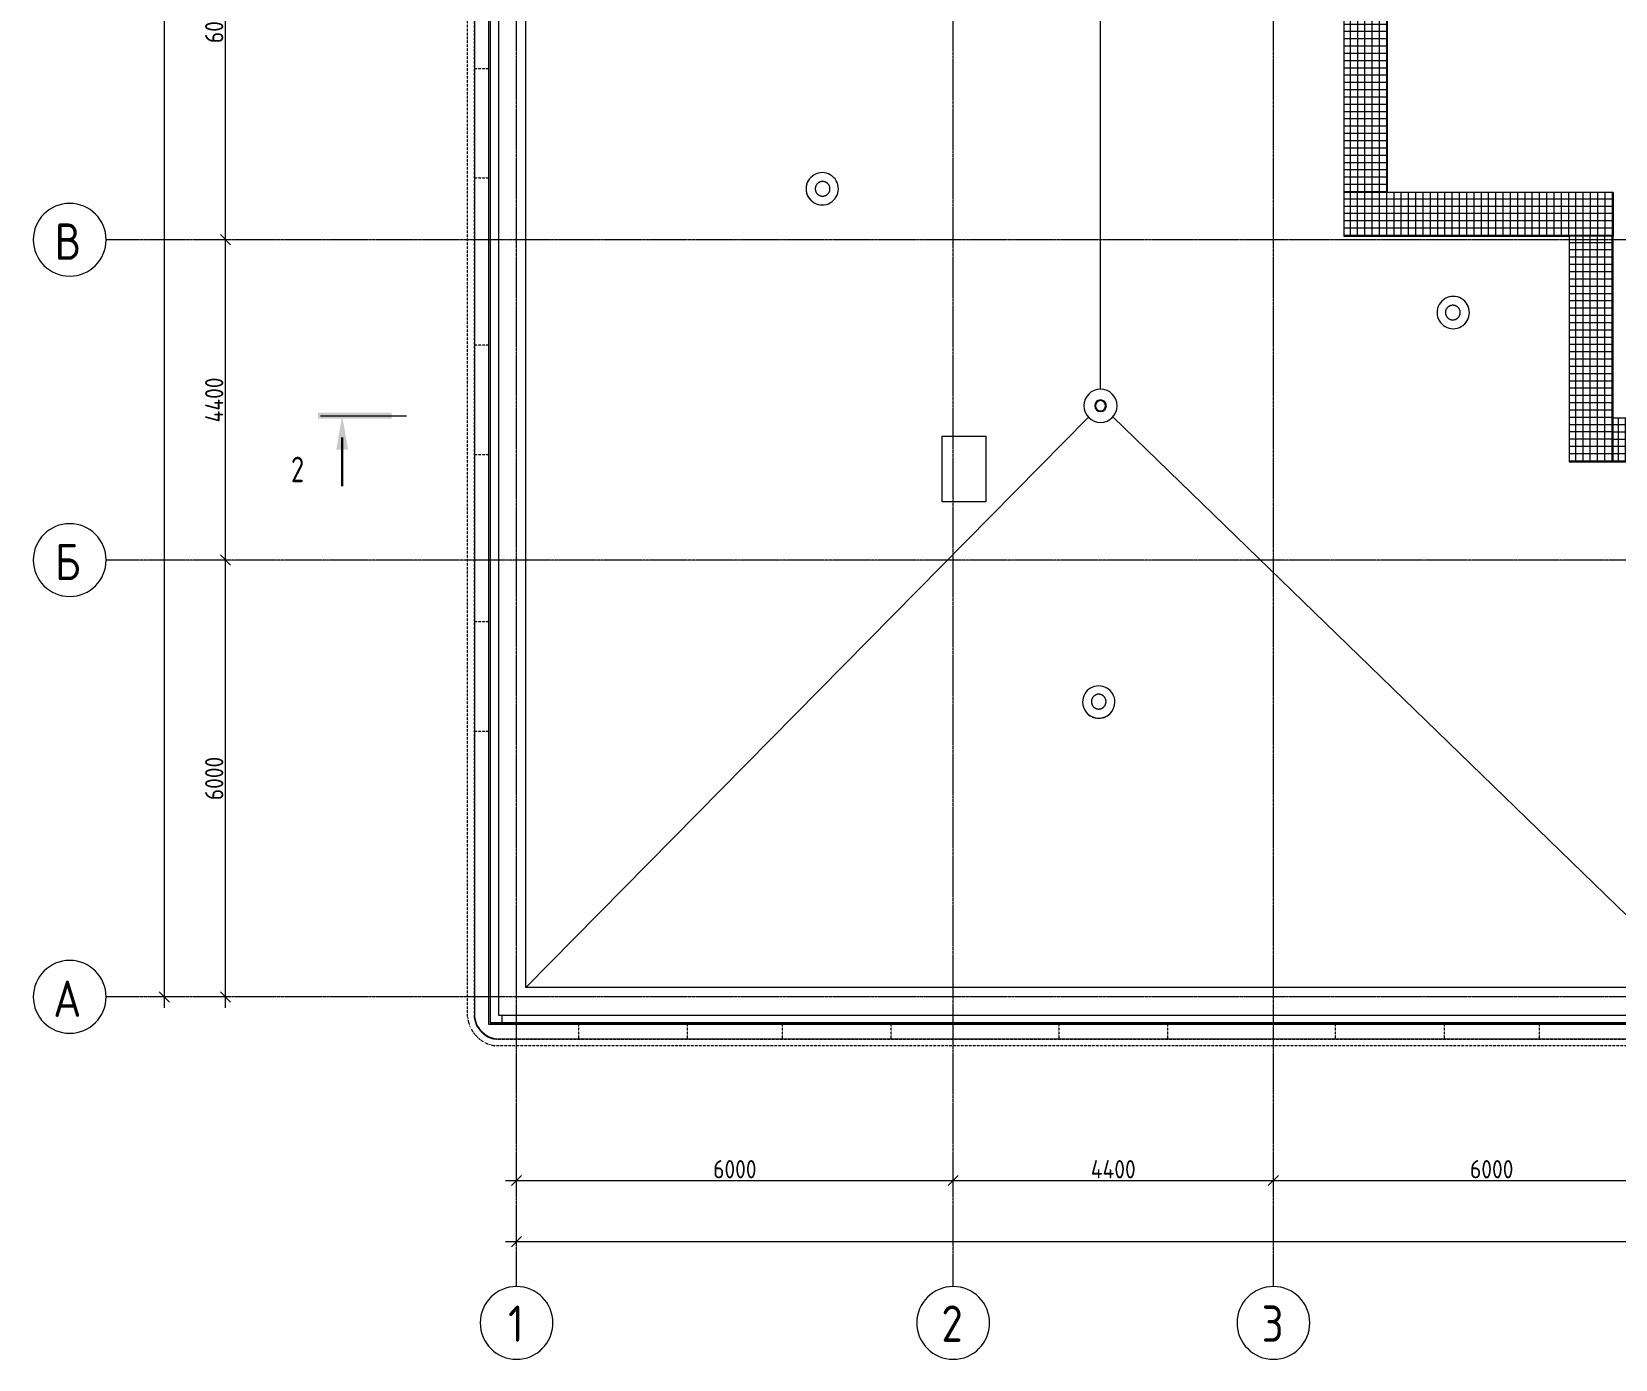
# Model space of a CAD drawing. Header units: millimetres. Extents: x -56773 to 221258, y -262288 to 26541.
# Drawn here: x -26253 to -4492, y -262288 to -244050 of the extents above; entities that cross this region are included whole.
import ezdxf

# ---------------------------------------------------------------- set-up
doc = ezdxf.new("R2010")
doc.units = ezdxf.units.MM
doc.linetypes.add('ADSK_Линия сетки', pattern=[25, 20, -2.5, 0, -2.5])
doc.linetypes.add('ADSK_Невидимые', pattern=[5, 3, -2])
for name, color, linetype, lineweight in [('Обобщенные модели', 7, 'ADSK_Невидимые', 18), ('Оборудование', 7, 'Continuous', 18), ('Оси', 7, 'Continuous', 9), ('Панели витража', 7, 'Continuous', 9), ('Перекрытие', 7, 'Continuous', 18), ('Размеры', 7, 'Continuous', 9), ('Разрезы', 7, 'Continuous', 9), ('Стены внутренние', 7, 'Continuous', 18), ('Стены наружные', 7, 'Continuous', 18)]:
    doc.layers.add(name, color=color, linetype=linetype, lineweight=lineweight)
doc.styles.add('GOST Common', font='', dxfattribs={"width": 0.9, "height": 500})
doc.styles.add('GOST Common_1', font='', dxfattribs={"width": 0.8, "height": 350})
doc.styles.add('GOST Common_2', font='', dxfattribs={"width": 0.9, "height": 250})
doc.styles.get('GOST Common').set_extended_font_data('GOST Common')
doc.styles.get('GOST Common_1').set_extended_font_data('GOST Common')
doc.styles.get('GOST Common_2').set_extended_font_data('GOST Common')
doc.dimstyles.new('ADSK_Основной_2_5_мм', dxfattribs={"dimscale": 304.8, "dimtxt": 251.428749, "dimasz": 0.463911, "dimexe": 0.492126, "dimexo": 0.984252, "dimgap": 0.098425, "dimtad": 1, "dimrnd": 0.01, "dimdsep": 46, "dimtxsty": 'GOST Common_2', "dimblk1": 'OBLIQUE', "dimblk2": 'OBLIQUE', "dimsah": 1, "dimcen": 0.09, "dimdle": 0.492126, "dimazin": 2, "dimtfac": 1, "dimtdec": 4, "dimtix": 1, "dimtmove": 0, "dimatfit": 3, "dimfxl": 1, "dimtvp": 1, "dimtolj": 1, "dimtzin": 0, "dimlwd": 20, "dimlwe": 20, "dimarcsym": 2})

# ---------------------------------------------------------------- blocks, each defined once
blk = doc.blocks.new('Системная панель - 1_Алюминиевая панель RAL 1013-3049570-Маркировочный 5-й')
at = {"layer": 'Панели витража', "true_color": 0x808080}
h = blk.add_hatch(dxfattribs=at)
h.set_pattern_fill('FP_10', color=8, style=0, pattern_type=2)
h.set_pattern_definition([(270, (-10042.5, 0), (150, 9e-15), [])])
h.paths.add_polyline_path([(-1922, -3), (-1920, -3), (-1920, 0)])
h.paths.add_polyline_path([(-1923, -3), (-1944, 2), (-18162, 2), (-18165, 0), (-18165, -3), (-1981, -3)])
at = {"layer": 'Панели витража'}
for p, q in [((-18162, 2), (-1944, 2)), ((-18165, 0), (-18165, -3))]:
    blk.add_line(p, q, dxfattribs=at)
blk = doc.blocks.new('Системная панель - 1_Стемалит RAL 7016-1458616-Маркировочный 5-й')
at = {"layer": 'Панели витража', "lineweight": 18}
for p, q in [((8011.25, 2.5), (-8011.25, 2.5)), ((-8011.25, 2.5), (-8011.25, -2.5)), ((8011.25, -2.5), (8011.25, 2.5)), ((-8011.25, -2.5), (8011.25, -2.5))]:
    blk.add_line(p, q, dxfattribs=at)
blk = doc.blocks.new('Системная панель - 1_Стемалит RAL 7016-3085324-Маркировочный 5-й')
at = {"layer": 'Панели витража', "lineweight": 18}
for p, q in [((9090, 2.5), (-9090, 2.5)), ((-9090, 2.5), (-9090, -2.5)), ((9090, -2.5), (9090, 2.5)), ((-9090, -2.5), (9090, -2.5))]:
    blk.add_line(p, q, dxfattribs=at)
blk = doc.blocks.new('Системная панель - 1_Алюминиевая панель RAL 1013-1243512-Маркировочный 5-й')
at = {"layer": 'Панели витража', "true_color": 0x808080}
h = blk.add_hatch(dxfattribs=at)
h.set_pattern_fill('FP_11', color=8, style=0, pattern_type=2)
h.set_pattern_definition([(270, (0, 0), (150, 9e-15), [])])
h.paths.add_polyline_path([(8950, -2), (8949, 1), (8947, 2), (-8944, 2), (-8944, -3), (8950, -2)])
h.paths.add_polyline_path([(-8949, 2), (-8950, 2), (-8950, -3), (-8949, -3)])
at = {"layer": 'Панели витража'}
for p, q in [((-8950, 2), (-8949, 2)), ((-8950, 2), (-8950, -3)), ((-8944, 2), (8948, 2)), ((-8949, -3), (-8950, -3)), ((8950, 0), (8950, -2))]:
    blk.add_line(p, q, dxfattribs=at)
blk = doc.blocks.new('Обобщенные модели 7 - Обобщенные модели 7-1212709-Маркировочный 5-й')
at = {"layer": 'Обобщенные модели'}
for p, q in [((-18750, -7375), (-18750, -7573)), ((-17250, -7573), (-17250, -7375)), ((-15950, -7375), (-15950, -7573)), ((-14450, -7573), (-14450, -7375)), ((-12150, -7375), (-12150, -7573)), ((-10650, -7573), (-10650, -7375)), ((-8350, -7375), (-8350, -7573)), ((-6850, -7573), (-6850, -7375)), ((-5550, -7375), (-5550, -7573))]:
    blk.add_line(p, q, dxfattribs=at)
blk = doc.blocks.new('Обобщенные модели 11 - Обобщенные модели 11-1226513-Маркировочный 5-й')
at = {"layer": 'Обобщенные модели'}
for p, q in [((-21680, 14455), (-21878, 14455)), ((-21780, 13705), (-21878, 13705)), ((-21780, 12105), (-21780, 13705)), ((-21878, 12105), (-21780, 12105)), ((-21878, 11255), (-21680, 11255)), ((-19980, 8555), (-20178, 8555)), ((-20178, 7055), (-19980, 7055)), ((-19980, 5755), (-20178, 5755)), ((-20178, 4255), (-19980, 4255)), ((-19980, 1955), (-20178, 1955)), ((-20178, 455), (-19980, 455)), ((-19980, -1845), (-20178, -1845)), ((-20178, -3345), (-19980, -3345))]:
    blk.add_line(p, q, dxfattribs=at)
blk = doc.blocks.new('Панель изогнутая_маленькая - Панель изогнутая_RAL 1013-1356617-Маркировочный 5-й')
at = {"layer": 'Панели витража', "true_color": 0x808080}
h = blk.add_hatch(dxfattribs=at)
h.set_pattern_fill('FP_16', color=8, style=0, pattern_type=2)
h.set_pattern_definition([(22.346, (-385.56, -1094.58), (-57.03, 138.736), [])])
h.paths.add_polyline_path([(-212, 4), (-212, -4), (-157, 31), (-96, 54), (-32, 67), (33, 66), (97, 54), (157, 30), (212, -5), (212, 3), (157, 37), (96, 61), (33, 73), (-32, 73), (-96, 61), (-157, 38)])
at = {"layer": 'Панели витража'}
for p, q in [((-212, 4), (-212, -4)), ((212, -5), (212, 3))]:
    blk.add_line(p, q, dxfattribs=at)
for radius, start, end in [(353, 53.0073, 126.8053), (347, 52.2424, 127.5649)]:
    blk.add_arc((0, -279), radius, start, end, dxfattribs=at)
blk = doc.blocks.new('Обобщенные модели 13 - Обобщенные модели 1-3016844-Маркировочный 5-й')
at = {"layer": 'Обобщенные модели'}
for p, q in [((-20273, -7280), (-20273, 10532)), ((-20183, 10619), (-20183, -7274)), ((-19883, -7578), (-3638, -7578)), ((-3638, -7668), (-19889, -7668))]:
    blk.add_line(p, q, dxfattribs=at)
for radius, start, end in [(443, 186.7335, 262.5807), (353, 187.5437, 261.6878)]:
    blk.add_arc((-19832, -7228), radius, start, end, dxfattribs=at)
blk = doc.blocks.new('TN_Дорожка_ брусчатка - Дорожка_ брусчатка 50 мм-3117653-Маркировочный 5-й')
at = {"layer": 'Оборудование', "lineweight": 9}
h = blk.add_hatch(dxfattribs=at)
h.set_pattern_fill('FP_18', color=256, style=0, pattern_type=2)
h.set_pattern_definition([(180, (-4533.4, 3754.97), (-1e-14, -100), []), (270, (-4533.4, 3754.97), (99.989, 6e-15), [])])
h.paths.add_polyline_path([(-4535, 3455), (-4533, 3455), (-4533, 4055), (-8233, 4055), (-8233, 3455), (-4535, 3455)])
at = {"layer": 'Оборудование'}
for p, q in [((-4533, 4055), (-8233, 4055)), ((-8233, 4055), (-8233, 3455)), ((-4533, 3455), (-4533, 4055)), ((-4533, 4055), (-4533, 3455)), ((-4533, 4055), (-4533, 4055)), ((-8233, 3455), (-5136, 3455)), ((-4536, 3455), (-4533, 3455)), ((-4533, 3455), (-4533, 3455))]:
    blk.add_line(p, q, dxfattribs=at)
blk = doc.blocks.new('TN_Дорожка_ брусчатка - Дорожка_ брусчатка 50 мм-3117551-Маркировочный 5-й')
at = {"layer": 'Оборудование', "lineweight": 9}
h = blk.add_hatch(dxfattribs=at)
h.set_pattern_fill('FP_19', color=256, style=0, pattern_type=2)
h.set_pattern_definition([(90, (-7932.22, 4054.97), (-99.989, 6e-15), []), (180, (-7932.22, 4054.97), (-1e-14, -100), [])])
h.paths.add_polyline_path([(-7632, 4055), (-7632, 13340), (-8232, 13340), (-8232, 9701), (-8230, 9701), (-8230, 9101), (-8232, 9101), (-8232, 4055)])
at = {"layer": 'Оборудование'}
for p, q in [((-8232, 13340), (-8232, 9701)), ((-7632, 8116), (-7632, 13340)), ((-8232, 9101), (-8232, 4055)), ((-7632, 4055), (-7632, 7516))]:
    blk.add_line(p, q, dxfattribs=at)
blk = doc.blocks.new('TN_Воронка ТехноНИКОЛЬ ВБ - ВоронкаТехноНИКОЛЬ ВБ_ 110х160-1428698-Маркировочный 5-й')
at = {"layer": 'Оборудование'}
for radius, start, end in [(228, 360, 180), (228, 180, 360), (80, 0, 180), (80, 180, 360), (70, 360, 180), (70, 180, 360)]:
    blk.add_arc((0, 0), radius, start, end, dxfattribs=at)
blk = doc.blocks.new('TN_Дорожка_ брусчатка - Дорожка_ брусчатка 50 мм-3128631-Маркировочный 5-й')
at = {"layer": 'Оборудование', "lineweight": 9}
h = blk.add_hatch(dxfattribs=at)
h.set_pattern_fill('FP_27', color=256, style=0, pattern_type=2)
h.set_pattern_definition([(270, (-4836.12, 3455.46), (99.989, 6e-15), []), (0, (-4836.12, 3455.46), (0, 100), [])])
h.paths.add_polyline_path([(-5136, 354), (-4536, 354), (-4536, 3455), (-5136, 3455), (-5136, 547)])
h = blk.add_hatch(dxfattribs=at)
h.set_pattern_fill('FP_28', color=256, style=0, pattern_type=2)
h.set_pattern_definition([(90, (-4535.422, 2845.862), (-1.455, 9e-17), []), (180, (-4535.42, 2845.86), (-1e-14, -100), [])])
h.paths.add_polyline_path([(-4536, 354), (-4535, 354), (-4536, 547)])
at = {"layer": 'Оборудование'}
for p, q in [((-4536, 3455), (-5136, 3455)), ((-5136, 3455), (-5136, 354)), ((-4536, 354), (-4536, 3455)), ((-4535, 3455), (-4536, 3455)), ((-4535, 3455), (-4535, 354)), ((-5136, 354), (-4536, 354)), ((-4536, 354), (-4535, 354))]:
    blk.add_line(p, q, dxfattribs=at)
blk = doc.blocks.new('TN_Дорожка_ брусчатка - Дорожка_ брусчатка 50 мм-3128622-Маркировочный 5-й')
at = {"layer": 'Оборудование', "lineweight": 9}
h = blk.add_hatch(dxfattribs=at)
h.set_pattern_fill('FP_29', color=256, style=0, pattern_type=2)
h.set_pattern_definition([(0, (-4550.76, 654.41), (0, 100), []), (90, (-4550.76, 654.41), (-99.989, 6e-15), [])])
h.paths.add_polyline_path([(-3751, 354), (-3751, 954), (-4535, 954), (-4535, 354)])
at = {"layer": 'Оборудование'}
for p, q in [((-3751, 954), (-4536, 954)), ((-3751, 354), (-3751, 954)), ((-3751, 954), (-3750, 954)), ((-3750, 954), (-3750, 354)), ((-4536, 354), (-3751, 354)), ((-3750, 354), (-3751, 354))]:
    blk.add_line(p, q, dxfattribs=at)
blk = doc.blocks.new('TN_Аэратор кровельный  ТехноНИКОЛЬ - Аэратор кровельный  ТехноНИКОЛЬ 160х460мм-3544647-Маркировочный 5-й')
at = {"layer": 'Оборудование'}
for p, q in [((-11823, -2945), (-11823, -2945)), ((-11700, -2938), (-11700, -2941)), ((-11500, -2941), (-11500, -2938)), ((-11378, -2945), (-11378, -2945))]:
    blk.add_line(p, q, dxfattribs=at)
at = {"layer": 'Оборудование', "flags": 128}
for points in [[(-11500, -2938), (-11500, -2934), (-11500, -2930), (-11501, -2926), (-11501, -2922), (-11502, -2918), (-11503, -2915), (-11504, -2911), (-11505, -2907), (-11506, -2903), (-11508, -2899), (-11510, -2896), (-11511, -2892), (-11513, -2889), (-11515, -2885), (-11517, -2882), (-11520, -2879), (-11522, -2875), (-11525, -2872), (-11528, -2869), (-11530, -2867), (-11533, -2864), (-11536, -2861), (-11539, -2859), (-11543, -2856), (-11546, -2854), (-11549, -2852), (-11553, -2850), (-11556, -2848), (-11560, -2847), (-11564, -2845), (-11568, -2844), (-11571, -2843), (-11575, -2841), (-11579, -2841), (-11583, -2840), (-11587, -2839), (-11591, -2839), (-11595, -2838), (-11599, -2838), (-11603, -2838), (-11607, -2839), (-11611, -2839), (-11615, -2839), (-11619, -2840), (-11623, -2841), (-11627, -2842), (-11630, -2843), (-11634, -2844), (-11638, -2846), (-11642, -2847), (-11645, -2849), (-11649, -2851), (-11652, -2853), (-11656, -2855), (-11659, -2858), (-11662, -2860), (-11665, -2862), (-11668, -2865), (-11671, -2868), (-11674, -2871), (-11676, -2874), (-11679, -2877), (-11681, -2880), (-11684, -2883), (-11686, -2887), (-11688, -2890), (-11690, -2894), (-11691, -2897), (-11693, -2901), (-11694, -2905), (-11695, -2909), (-11697, -2912), (-11698, -2916), (-11698, -2920), (-11699, -2924), (-11699, -2928), (-11700, -2932), (-11700, -2936), (-11700, -2938)], [(-11700, -2941), (-11700, -2945), (-11700, -2949), (-11699, -2953), (-11699, -2957), (-11698, -2961), (-11697, -2965), (-11696, -2968), (-11695, -2972), (-11694, -2976), (-11692, -2980), (-11690, -2983), (-11689, -2987), (-11687, -2991), (-11685, -2994), (-11683, -2997), (-11680, -3001), (-11678, -3004), (-11675, -3007), (-11672, -3010), (-11670, -3013), (-11667, -3015), (-11664, -3018), (-11661, -3020), (-11657, -3023), (-11654, -3025), (-11651, -3027), (-11647, -3029), (-11644, -3031), (-11640, -3033), (-11636, -3034), (-11632, -3035), (-11629, -3037), (-11625, -3038), (-11621, -3039), (-11617, -3039), (-11613, -3040), (-11609, -3040), (-11605, -3041), (-11601, -3041), (-11597, -3041), (-11593, -3041), (-11589, -3040), (-11585, -3040), (-11581, -3039), (-11577, -3038), (-11573, -3037), (-11570, -3036), (-11566, -3035), (-11562, -3033), (-11558, -3032), (-11555, -3030), (-11551, -3028), (-11548, -3026), (-11544, -3024), (-11541, -3022), (-11538, -3019), (-11535, -3017), (-11532, -3014), (-11529, -3011), (-11526, -3008), (-11524, -3005), (-11521, -3002), (-11519, -2999), (-11516, -2996), (-11514, -2992), (-11512, -2989), (-11510, -2985), (-11509, -2982), (-11507, -2978), (-11506, -2974), (-11505, -2971), (-11503, -2967), (-11502, -2963), (-11502, -2959), (-11501, -2955), (-11501, -2951), (-11500, -2947), (-11500, -2943), (-11500, -2941)]]:
    blk.add_lwpolyline(points, dxfattribs=at)
at = {"layer": 'Оборудование'}
for major_axis, start_param, end_param in [((222, 0), 0, 3.141593), ((222, 0), 3.141593, 6.283185), ((223, 0), 3.814791, 5.609987)]:
    blk.add_ellipse((-11600, -2945), major_axis=major_axis, ratio=0.999888, start_param=start_param, end_param=end_param, dxfattribs=at)
blk = doc.blocks.new('TN_Аэратор кровельный  ТехноНИКОЛЬ - Аэратор кровельный  ТехноНИКОЛЬ 160х460мм-V42-Маркировочный 5-й')
at = {"layer": 'Оборудование'}
for p, q in [((-15400, 4327), (-15400, 4327)), ((-15393, 4205), (-15396, 4205)), ((-15396, 4005), (-15393, 4005)), ((-15400, 3882), (-15400, 3882))]:
    blk.add_line(p, q, dxfattribs=at)
at = {"layer": 'Оборудование', "flags": 128}
for points in [[(-15396, 4205), (-15400, 4205), (-15404, 4205), (-15408, 4204), (-15412, 4204), (-15416, 4203), (-15419, 4202), (-15423, 4201), (-15427, 4200), (-15431, 4199), (-15435, 4197), (-15438, 4195), (-15442, 4194), (-15445, 4192), (-15449, 4190), (-15452, 4188), (-15455, 4185), (-15459, 4183), (-15462, 4180), (-15465, 4177), (-15467, 4175), (-15470, 4172), (-15473, 4169), (-15475, 4166), (-15478, 4162), (-15480, 4159), (-15482, 4156), (-15484, 4152), (-15486, 4149), (-15487, 4145), (-15489, 4141), (-15490, 4137), (-15491, 4134), (-15493, 4130), (-15493, 4126), (-15494, 4122), (-15495, 4118), (-15495, 4114), (-15496, 4110), (-15496, 4106), (-15496, 4105)], [(-15293, 4105), (-15293, 4109), (-15293, 4113), (-15294, 4117), (-15294, 4121), (-15295, 4125), (-15296, 4129), (-15297, 4133), (-15298, 4136), (-15300, 4140), (-15301, 4144), (-15303, 4148), (-15304, 4151), (-15306, 4155), (-15308, 4158), (-15311, 4161), (-15313, 4165), (-15315, 4168), (-15318, 4171), (-15321, 4174), (-15323, 4177), (-15326, 4179), (-15329, 4182), (-15333, 4185), (-15336, 4187), (-15339, 4189), (-15343, 4191), (-15346, 4193), (-15350, 4195), (-15353, 4197), (-15357, 4198), (-15361, 4200), (-15364, 4201), (-15368, 4202), (-15372, 4203), (-15376, 4204), (-15380, 4204), (-15384, 4205), (-15388, 4205), (-15392, 4205), (-15393, 4205)], [(-15496, 4105), (-15496, 4101), (-15495, 4097), (-15495, 4093), (-15494, 4089), (-15494, 4085), (-15493, 4081), (-15492, 4077), (-15491, 4074), (-15489, 4070), (-15488, 4066), (-15486, 4062), (-15484, 4059), (-15482, 4055), (-15480, 4052), (-15478, 4049), (-15476, 4045), (-15473, 4042), (-15471, 4039), (-15468, 4036), (-15465, 4033), (-15462, 4031), (-15459, 4028), (-15456, 4025), (-15453, 4023), (-15450, 4021), (-15446, 4019), (-15443, 4017), (-15439, 4015), (-15436, 4013), (-15432, 4012), (-15428, 4010), (-15424, 4009), (-15420, 4008), (-15417, 4007), (-15413, 4006), (-15409, 4006), (-15405, 4005), (-15401, 4005), (-15397, 4005), (-15396, 4005)], [(-15393, 4005), (-15389, 4005), (-15385, 4005), (-15381, 4006), (-15377, 4006), (-15373, 4007), (-15369, 4008), (-15366, 4009), (-15362, 4010), (-15358, 4011), (-15354, 4013), (-15351, 4014), (-15347, 4016), (-15343, 4018), (-15340, 4020), (-15337, 4022), (-15333, 4025), (-15330, 4027), (-15327, 4030), (-15324, 4032), (-15321, 4035), (-15319, 4038), (-15316, 4041), (-15314, 4044), (-15311, 4048), (-15309, 4051), (-15307, 4054), (-15305, 4058), (-15303, 4061), (-15301, 4065), (-15300, 4069), (-15299, 4072), (-15297, 4076), (-15296, 4080), (-15295, 4084), (-15295, 4088), (-15294, 4092), (-15294, 4096), (-15293, 4100), (-15293, 4104), (-15293, 4105)]]:
    blk.add_lwpolyline(points, dxfattribs=at)
at = {"layer": 'Оборудование'}
for start_param, end_param in [(4.712389, 7.853982), (0.673198, 1.570796), (1.570796, 4.712389), (1.570796, 2.468394)]:
    blk.add_ellipse((-15400, 4105), major_axis=(0, 222), ratio=0.999885, start_param=start_param, end_param=end_param, dxfattribs=at)
blk = doc.blocks.new('TN_Аэратор кровельный  ТехноНИКОЛЬ - Аэратор кровельный  ТехноНИКОЛЬ 160х460мм-V43-Маркировочный 5-й')
at = {"layer": 'Оборудование'}
for p, q in [((-6729, 2627), (-6729, 2627)), ((-6733, 2505), (-6736, 2505)), ((-6736, 2305), (-6733, 2305)), ((-6729, 2182), (-6729, 2182))]:
    blk.add_line(p, q, dxfattribs=at)
at = {"layer": 'Оборудование', "flags": 128}
for points in [[(-6736, 2505), (-6740, 2505), (-6744, 2505), (-6748, 2504), (-6752, 2504), (-6756, 2503), (-6759, 2502), (-6763, 2501), (-6767, 2500), (-6771, 2499), (-6775, 2497), (-6778, 2495), (-6782, 2494), (-6785, 2492), (-6789, 2490), (-6792, 2488), (-6795, 2485), (-6799, 2483), (-6802, 2480), (-6805, 2477), (-6807, 2475), (-6810, 2472), (-6813, 2469), (-6815, 2466), (-6818, 2462), (-6820, 2459), (-6822, 2456), (-6824, 2452), (-6826, 2449), (-6827, 2445), (-6829, 2441), (-6830, 2437), (-6831, 2434), (-6833, 2430), (-6833, 2426), (-6834, 2422), (-6835, 2418), (-6835, 2414), (-6836, 2410), (-6836, 2406), (-6836, 2405)], [(-6836, 2405), (-6836, 2401), (-6835, 2397), (-6835, 2393), (-6834, 2389), (-6834, 2385), (-6833, 2381), (-6832, 2377), (-6831, 2374), (-6829, 2370), (-6828, 2366), (-6826, 2362), (-6824, 2359), (-6822, 2355), (-6820, 2352), (-6818, 2349), (-6816, 2345), (-6813, 2342), (-6811, 2339), (-6808, 2336), (-6805, 2333), (-6802, 2331), (-6799, 2328), (-6796, 2325), (-6793, 2323), (-6790, 2321), (-6786, 2319), (-6783, 2317), (-6779, 2315), (-6776, 2313), (-6772, 2312), (-6768, 2310), (-6764, 2309), (-6761, 2308), (-6757, 2307), (-6753, 2306), (-6749, 2306), (-6745, 2305), (-6741, 2305), (-6737, 2305), (-6736, 2305)], [(-6633, 2405), (-6633, 2409), (-6634, 2413), (-6634, 2417), (-6635, 2421), (-6635, 2425), (-6636, 2429), (-6637, 2433), (-6638, 2436), (-6640, 2440), (-6641, 2444), (-6643, 2448), (-6645, 2451), (-6647, 2455), (-6649, 2458), (-6651, 2461), (-6653, 2465), (-6656, 2468), (-6658, 2471), (-6661, 2474), (-6664, 2477), (-6667, 2479), (-6670, 2482), (-6673, 2485), (-6676, 2487), (-6679, 2489), (-6683, 2491), (-6686, 2493), (-6690, 2495), (-6693, 2497), (-6697, 2498), (-6701, 2500), (-6705, 2501), (-6708, 2502), (-6712, 2503), (-6716, 2504), (-6720, 2504), (-6724, 2505), (-6728, 2505), (-6732, 2505), (-6733, 2505)], [(-6733, 2305), (-6729, 2305), (-6725, 2305), (-6721, 2306), (-6717, 2306), (-6713, 2307), (-6710, 2308), (-6706, 2309), (-6702, 2310), (-6698, 2311), (-6694, 2313), (-6691, 2314), (-6687, 2316), (-6684, 2318), (-6680, 2320), (-6677, 2322), (-6674, 2325), (-6670, 2327), (-6667, 2330), (-6664, 2332), (-6662, 2335), (-6659, 2338), (-6656, 2341), (-6654, 2344), (-6651, 2348), (-6649, 2351), (-6647, 2354), (-6645, 2358), (-6643, 2361), (-6642, 2365), (-6640, 2369), (-6639, 2372), (-6638, 2376), (-6636, 2380), (-6636, 2384), (-6635, 2388), (-6634, 2392), (-6634, 2396), (-6633, 2400), (-6633, 2404), (-6633, 2405)]]:
    blk.add_lwpolyline(points, dxfattribs=at)
at = {"layer": 'Оборудование'}
for start_param, end_param in [(4.712389, 7.853982), (1.570796, 4.712389), (4.712389, 5.609987), (3.814791, 4.712389)]:
    blk.add_ellipse((-6729, 2405), major_axis=(0, 222), ratio=0.999894, start_param=start_param, end_param=end_param, dxfattribs=at)
blk = doc.blocks.new('Ось сетки - Круг_Ø10 мм-8259-Маркировочный 5-й')
at = {"layer": 'Оси', "color": 253, "lineweight": 20, "true_color": 0xaaaaaa}
for start, end in [(360, 180), (180, 360)]:
    blk.add_arc((0, 0), 5, start, end, dxfattribs=at)
blk = doc.blocks.new('Разрез - Номер вида спереди_3_5 мм-16061-Маркировочный 5-й')
at = {"layer": 'Разрезы'}
for points in [[(9.8, 0.4), (9.8, -0.39), (-0.33, -0.39), (-0.33, 0.4)], [(2.18, -4.67), (3, 0), (3.82, -4.67)]]:
    blk.add_hatch(color=256, dxfattribs=at).paths.add_polyline_path(points)
at = {"layer": 'Разрезы', "lineweight": 30}
blk.add_line((3, -3), (3, -9.66), dxfattribs=at)
blk = doc.blocks.new('_Oblique')
at = {"color": 0, "linetype": 'ByBlock', "lineweight": -2}
blk.add_line((-0.5, -0.5), (0.5, 0.5), dxfattribs=at)
blk = doc.blocks.new('*D6884')
at = {"layer": 'Defpoints', "color": 0, "lineweight": 25, "transparency": 16777216}
for p in [(-19591, -259731), (-13591, -259731), (-13591, -259831)]:
    blk.add_point(p, dxfattribs=at)
at = {"layer": 'Размеры', "color": 0, "lineweight": 20, "transparency": 16777216}
for p, q in [((-19741, -259831), (-13441, -259831)), ((-19591, -260031), (-19591, -259981)), ((-13591, -260031), (-13591, -259981))]:
    blk.add_line(p, q, dxfattribs=at)
at = {"layer": 'Размеры', "color": 0, "lineweight": 20, "transparency": 16777216, "xscale": 141.4, "yscale": 141.4, "zscale": 141.4, "rotation": 180}
blk.add_blockref('_Oblique', (-19591, -259831), dxfattribs=at)
at = {"layer": 'Размеры', "color": 0, "lineweight": 20, "transparency": 16777216, "xscale": 141.4, "yscale": 141.4, "zscale": 141.4}
blk.add_blockref('_Oblique', (-13591, -259831), dxfattribs=at)
at = {"layer": 'Размеры', "color": 0, "lineweight": 9, "transparency": 16777216, "insert": (-16591, -259676), "char_height": 250, "width": 756.84, "attachment_point": 5, "style": 'GOST Common_2'}
blk.add_mtext('\\A1;6000', dxfattribs=at)
blk = doc.blocks.new('*D6885')
at = {"layer": 'Defpoints', "color": 0, "lineweight": 25, "transparency": 16777216}
for p in [(-13591, -259731), (-9191, -259731), (-9191, -259831)]:
    blk.add_point(p, dxfattribs=at)
at = {"layer": 'Размеры', "color": 0, "lineweight": 20, "transparency": 16777216}
for p, q in [((-13741, -259831), (-9041, -259831)), ((-13591, -260031), (-13591, -259981)), ((-9191, -260031), (-9191, -259981))]:
    blk.add_line(p, q, dxfattribs=at)
at = {"layer": 'Размеры', "color": 0, "lineweight": 20, "transparency": 16777216, "xscale": 141.4, "yscale": 141.4, "zscale": 141.4, "rotation": 180}
blk.add_blockref('_Oblique', (-13591, -259831), dxfattribs=at)
at = {"layer": 'Размеры', "color": 0, "lineweight": 20, "transparency": 16777216, "xscale": 141.4, "yscale": 141.4, "zscale": 141.4}
blk.add_blockref('_Oblique', (-9191, -259831), dxfattribs=at)
at = {"layer": 'Размеры', "color": 0, "lineweight": 9, "transparency": 16777216, "insert": (-11391, -259676), "char_height": 250, "width": 807.98, "attachment_point": 5, "style": 'GOST Common_2'}
blk.add_mtext('\\A1;4400', dxfattribs=at)
blk = doc.blocks.new('*D6886')
at = {"layer": 'Defpoints', "color": 0, "lineweight": 25, "transparency": 16777216}
for p in [(-9191, -259731), (-3191, -259731), (-3191, -259831)]:
    blk.add_point(p, dxfattribs=at)
at = {"layer": 'Размеры', "color": 0, "lineweight": 20, "transparency": 16777216}
for p, q in [((-9341, -259831), (-3041, -259831)), ((-9191, -260031), (-9191, -259981)), ((-3191, -260031), (-3191, -259981))]:
    blk.add_line(p, q, dxfattribs=at)
at = {"layer": 'Размеры', "color": 0, "lineweight": 20, "transparency": 16777216, "xscale": 141.4, "yscale": 141.4, "zscale": 141.4, "rotation": 180}
blk.add_blockref('_Oblique', (-9191, -259831), dxfattribs=at)
at = {"layer": 'Размеры', "color": 0, "lineweight": 20, "transparency": 16777216, "xscale": 141.4, "yscale": 141.4, "zscale": 141.4}
blk.add_blockref('_Oblique', (-3191, -259831), dxfattribs=at)
at = {"layer": 'Размеры', "color": 0, "lineweight": 9, "transparency": 16777216, "insert": (-6191, -259676), "char_height": 250, "width": 756.84, "attachment_point": 5, "style": 'GOST Common_2'}
blk.add_mtext('\\A1;6000', dxfattribs=at)
blk = doc.blocks.new('*D6901')
at = {"layer": 'Defpoints', "color": 0, "lineweight": 25, "transparency": 16777216}
for p in [(-23690, -251309), (-23590, -251309), (-23690, -257309)]:
    blk.add_point(p, dxfattribs=at)
at = {"layer": 'Размеры', "color": 0, "lineweight": 20, "transparency": 16777216}
for p, q in [((-23590, -257459), (-23590, -251159)), ((-23390, -251309), (-23440, -251309)), ((-23390, -257309), (-23440, -257309))]:
    blk.add_line(p, q, dxfattribs=at)
at = {"layer": 'Размеры', "color": 0, "lineweight": 20, "transparency": 16777216, "xscale": 141.4, "yscale": 141.4, "zscale": 141.4}
for p, rotation in [((-23590, -251309), 90), ((-23590, -257309), 270)]:
    blk.add_blockref('_Oblique', p, dxfattribs=dict(at, rotation=rotation))
at = {"layer": 'Размеры', "color": 0, "lineweight": 9, "transparency": 16777216, "insert": (-23745, -254309), "char_height": 250, "width": 756.84, "attachment_point": 5, "rotation": 90, "style": 'GOST Common_2'}
blk.add_mtext('\\A1;6000', dxfattribs=at)
blk = doc.blocks.new('*D6902')
at = {"layer": 'Defpoints', "color": 0, "lineweight": 25, "transparency": 16777216}
for p in [(-23690, -246909), (-23590, -246909), (-23690, -251309)]:
    blk.add_point(p, dxfattribs=at)
at = {"layer": 'Размеры', "color": 0, "lineweight": 20, "transparency": 16777216}
for p, q in [((-23590, -251459), (-23590, -246759)), ((-23390, -246909), (-23440, -246909)), ((-23390, -251309), (-23440, -251309))]:
    blk.add_line(p, q, dxfattribs=at)
at = {"layer": 'Размеры', "color": 0, "lineweight": 20, "transparency": 16777216, "xscale": 141.4, "yscale": 141.4, "zscale": 141.4}
for p, rotation in [((-23590, -246909), 90), ((-23590, -251309), 270)]:
    blk.add_blockref('_Oblique', p, dxfattribs=dict(at, rotation=rotation))
at = {"layer": 'Размеры', "color": 0, "lineweight": 9, "transparency": 16777216, "insert": (-23745, -249109), "char_height": 250, "width": 807.98, "attachment_point": 5, "rotation": 90, "style": 'GOST Common_2'}
blk.add_mtext('\\A1;4400', dxfattribs=at)
blk = doc.blocks.new('*D6903')
at = {"layer": 'Defpoints', "color": 0, "lineweight": 25, "transparency": 16777216}
for p in [(-23690, -240909), (-23590, -240909), (-23690, -246909)]:
    blk.add_point(p, dxfattribs=at)
at = {"layer": 'Размеры', "color": 0, "lineweight": 20, "transparency": 16777216}
for p, q in [((-23590, -247059), (-23590, -240759)), ((-23390, -240909), (-23440, -240909)), ((-23390, -246909), (-23440, -246909))]:
    blk.add_line(p, q, dxfattribs=at)
at = {"layer": 'Размеры', "color": 0, "lineweight": 20, "transparency": 16777216, "xscale": 141.4, "yscale": 141.4, "zscale": 141.4}
for p, rotation in [((-23590, -240909), 90), ((-23590, -246909), 270)]:
    blk.add_blockref('_Oblique', p, dxfattribs=dict(at, rotation=rotation))
at = {"layer": 'Размеры', "color": 0, "lineweight": 9, "transparency": 16777216, "insert": (-23745, -243909), "char_height": 250, "width": 756.84, "attachment_point": 5, "rotation": 90, "style": 'GOST Common_2'}
blk.add_mtext('\\A1;6000', dxfattribs=at)
blk = doc.blocks.new('*D6907')
at = {"layer": 'Defpoints', "color": 0, "lineweight": 25, "transparency": 16777216}
for p in [(-24530, -226509), (-24430, -226509), (-24530, -257309)]:
    blk.add_point(p, dxfattribs=at)
at = {"layer": 'Размеры', "color": 0, "lineweight": 20, "transparency": 16777216}
for p, q in [((-24430, -257459), (-24430, -226359)), ((-24230, -226509), (-24280, -226509)), ((-24230, -257309), (-24280, -257309))]:
    blk.add_line(p, q, dxfattribs=at)
at = {"layer": 'Размеры', "color": 0, "lineweight": 20, "transparency": 16777216, "xscale": 141.4, "yscale": 141.4, "zscale": 141.4}
for p, rotation in [((-24430, -226509), 90), ((-24430, -257309), 270)]:
    blk.add_blockref('_Oblique', p, dxfattribs=dict(at, rotation=rotation))
at = {"layer": 'Размеры', "color": 0, "lineweight": 9, "transparency": 16777216, "insert": (-24585, -241909), "char_height": 250, "width": 946.05, "attachment_point": 5, "rotation": 90, "style": 'GOST Common_2'}
blk.add_mtext('\\A1;30800', dxfattribs=at)
blk = doc.blocks.new('*D6908')
at = {"layer": 'Defpoints', "color": 0, "lineweight": 25, "transparency": 16777216}
for p in [(-19591, -260571), (61609, -260571), (61609, -260671)]:
    blk.add_point(p, dxfattribs=at)
at = {"layer": 'Размеры', "color": 0, "lineweight": 20, "transparency": 16777216}
for p, q in [((-19741, -260671), (61759, -260671)), ((-19591, -260871), (-19591, -260821)), ((61609, -260871), (61609, -260821))]:
    blk.add_line(p, q, dxfattribs=at)
at = {"layer": 'Размеры', "color": 0, "lineweight": 20, "transparency": 16777216, "xscale": 141.4, "yscale": 141.4, "zscale": 141.4, "rotation": 180}
blk.add_blockref('_Oblique', (-19591, -260671), dxfattribs=at)
at = {"layer": 'Размеры', "color": 0, "lineweight": 20, "transparency": 16777216, "xscale": 141.4, "yscale": 141.4, "zscale": 141.4}
blk.add_blockref('_Oblique', (61609, -260671), dxfattribs=at)
at = {"layer": 'Размеры', "color": 0, "lineweight": 9, "transparency": 16777216, "insert": (21009, -260516), "char_height": 250, "width": 889.8, "attachment_point": 5, "style": 'GOST Common_2'}
blk.add_mtext('\\A1;81200', dxfattribs=at)

msp = doc.modelspace()

# ---------------------------------------------------------------- linework, layer by layer
at = {"layer": 'Оси', "color": 253, "linetype": 'ADSK_Линия сетки', "lineweight": 5, "true_color": 0xaaaaaa}
for p, q in [((-19590.6385, -261287.5872), (-19590.6385, -225812.7907)), ((-13590.6385, -261287.5872), (-13590.6385, -225812.7907)), ((-9190.6385, -261287.5872), (-9190.6385, -225812.7907)), ((62528.5982, -246908.7359), (-25230.7352, -246908.7359)), ((62528.5982, -251308.7359), (-25230.7352, -251308.7359)), ((62528.5982, -257308.7359), (-25230.7352, -257308.7359))]:
    msp.add_line(p, q, dxfattribs=at)
at = {"layer": 'Перекрытие'}
for p, q in [((-11565.6385, -248961.2359), (-11565.6385, -241212.2654)), ((-19460.6385, -257178.7359), (-11729.4048, -249344.6802)), ((-11398.2969, -249341.1049), (-3928.1385, -256589.2877)), ((-13740.6385, -249608.7359), (-13140.6385, -249608.7359)), ((-13740.6385, -250508.7359), (-13740.6385, -249608.7359)), ((-13140.6385, -249608.7359), (-13140.6385, -250508.7359)), ((-13140.6385, -250508.7359), (-13740.6385, -250508.7359))]:
    msp.add_line(p, q, dxfattribs=at)
at = {"layer": 'Разрезы', "lineweight": 20}
msp.add_line((-22286.2971, -249325.9481), (-21103.7252, -249325.9481), dxfattribs=at)
at = {"layer": 'Стены внутренние', "lineweight": 5}
for p, q in [((-19840.6385, -239308.7359), (-19840.6385, -257558.7359)), ((-19460.6385, -257178.7359), (-19460.6385, -239308.7359)), ((-3570.6385, -257178.7359), (-19460.6385, -257178.7359)), ((-19840.6385, -257558.7359), (-3570.6385, -257558.7359))]:
    msp.add_line(p, q, dxfattribs=at)
at = {"layer": 'Стены наружные', "lineweight": 9}
for p, q in [((-19970.6385, -257688.7359), (-19970.6385, -239695.1263)), ((-19790.6385, -257558.7359), (-19790.6385, -257666.2359)), ((-3897.5195, -257688.7359), (-19970.6385, -257688.7359)), ((-19790.6385, -257671.2359), (-19790.6385, -257688.7359))]:
    msp.add_line(p, q, dxfattribs=at)

# ---------------------------------------------------------------- block references
at = {"layer": 'Обобщенные модели'}
for name in ['Обобщенные модели 13 - Обобщенные модели 1-3016844-Маркировочный 5-й', 'Обобщенные модели 11 - Обобщенные модели 11-1226513-Маркировочный 5-й', 'Обобщенные модели 7 - Обобщенные модели 7-1212709-Маркировочный 5-й']:
    msp.add_blockref(name, (9.3615, -250313.7049), dxfattribs=at)
at = {"layer": 'Оборудование'}
for name, p in [('TN_Дорожка_ брусчатка - Дорожка_ брусчатка 50 мм-3117551-Маркировочный 5-й', (9.3615, -250313.7049)), ('TN_Дорожка_ брусчатка - Дорожка_ брусчатка 50 мм-3117653-Маркировочный 5-й', (9.3615, -250313.7049)), ('TN_Дорожка_ брусчатка - Дорожка_ брусчатка 50 мм-3128631-Маркировочный 5-й', (9.3615, -250313.7049)), ('TN_Воронка ТехноНИКОЛЬ ВБ - ВоронкаТехноНИКОЛЬ ВБ_ 110х160-1428698-Маркировочный 5-й', (-11565.6385, -249188.7359)), ('TN_Дорожка_ брусчатка - Дорожка_ брусчатка 50 мм-3128622-Маркировочный 5-й', (9.3615, -250313.7049))]:
    msp.add_blockref(name, p, dxfattribs=at)
at = {"layer": 'Оборудование', "color": 7, "true_color": 0xffffff}
for name in ['TN_Аэратор кровельный  ТехноНИКОЛЬ - Аэратор кровельный  ТехноНИКОЛЬ 160х460мм-V42-Маркировочный 5-й', 'TN_Аэратор кровельный  ТехноНИКОЛЬ - Аэратор кровельный  ТехноНИКОЛЬ 160х460мм-V43-Маркировочный 5-й', 'TN_Аэратор кровельный  ТехноНИКОЛЬ - Аэратор кровельный  ТехноНИКОЛЬ 160х460мм-3544647-Маркировочный 5-й']:
    msp.add_blockref(name, (9.3615, -250313.7049), dxfattribs=at)
at = {"layer": 'Оси', "color": 253, "lineweight": 20, "true_color": 0xaaaaaa, "xscale": 99.99999999999993, "yscale": 99.99999999999993, "zscale": 99.99999999999993, "rotation": 89.9999999999998}
for p in [(-25730.7352, -246908.7359), (-25730.7352, -251308.7359), (-25730.7352, -257308.7359)]:
    msp.add_blockref('Ось сетки - Круг_Ø10 мм-8259-Маркировочный 5-й', p, dxfattribs=at)
at = {"layer": 'Оси', "color": 253, "lineweight": 20, "true_color": 0xaaaaaa, "xscale": 99.99999999999993, "yscale": 99.99999999999993, "zscale": 99.99999999999993}
for p in [(-19590.6385, -261787.5872), (-13590.6385, -261787.5872), (-9190.6385, -261787.5872)]:
    msp.add_blockref('Ось сетки - Круг_Ø10 мм-8259-Маркировочный 5-й', p, dxfattribs=at)
at = {"layer": 'Панели витража'}
for name, p, rotation in [('Системная панель - 1_Стемалит RAL 7016-3085324-Маркировочный 5-й', (-19950.6385, -248578.7359), 89.99999999999972), ('Системная панель - 1_Алюминиевая панель RAL 1013-1243512-Маркировочный 5-й', (-20170.6385, -248638.7359), 270.0000000000001), ('Панель изогнутая_маленькая - Панель изогнутая_RAL 1013-1356617-Маркировочный 5-й', (-20020.6385, -257738.7359), 135.0000000000003), ('Системная панель - 1_Стемалит RAL 7016-1458616-Маркировочный 5-й', (-11939.3885, -257668.7359), 180)]:
    msp.add_blockref(name, p, dxfattribs=dict(at, rotation=rotation))
at = {"layer": 'Панели витража', "lineweight": 18}
msp.add_blockref('Системная панель - 1_Алюминиевая панель RAL 1013-3049570-Маркировочный 5-й', (-1705.6385, -257888.7359), dxfattribs=at)
at = {"layer": 'Разрезы', "lineweight": 50, "xscale": 99.99999999999993, "yscale": 99.99999999999993, "zscale": 99.99999999999993}
msp.add_blockref('Разрез - Номер вида спереди_3_5 мм-16061-Маркировочный 5-й', (-22286.2971, -249325.9481), dxfattribs=at)

# ---------------------------------------------------------------- texts
at = {"layer": 'Оси', "color": 253, "true_color": 0xaaaaaa, "char_height": 500, "attachment_point": 1, "style": 'GOST Common'}
for s, insert, width in [('\\fGOST Common|b0|i0|c204|p34|;\\W.9;В', (-25936.0123, -246684.177), 447.341625), ('\\fGOST Common|b0|i0|c204|p34|;\\W.9;Б', (-25932.8623, -251084.177), 440.126437), ('\\fGOST Common|b0|i0|c204|p34|;\\W.9;А', (-25956.7123, -257084.177), 497.847937), ('\\fGOST Common|b0|i0|c204|p34|;\\W.9;1', (-19707.5692, -261547.7205), 281.392312), ('\\fGOST Common|b0|i0|c204|p34|;\\W.9;2', (-13752.1192, -261547.7205), 389.620125), ('\\fGOST Common|b0|i0|c204|p34|;\\W.9;3', (-9352.1192, -261547.7205), 389.620125)]:
    msp.add_mtext(s, dxfattribs=dict(at, insert=insert, width=width))
at = {"layer": 'Разрезы', "insert": (-22691.1336, -249888.4414), "char_height": 350, "width": 243.713, "attachment_point": 1, "style": 'GOST Common_1'}
msp.add_mtext('\\fGOST Common|b0|i0|c204|p34|;\\W.8;2', dxfattribs=at)

# ---------------------------------------------------------------- dimensions: what is measured, and where the dimension line sits
at = {"layer": 'Размеры', "lineweight": 9}
for base, p1, p2, override, picture, middle in [((-24429.9613, -226508.7359), (-24529.9462, -257308.7359), (-24529.9462, -226508.7359), {"dimpost": '<>', "dimfxl": 30800}, '*D6907', (-24584.9613, -241908.7359)), ((-23589.9613, -240908.7359), (-23689.9462, -246908.7359), (-23689.9462, -240908.7359), {"dimpost": '<>', "dimfxl": 6000}, '*D6903', (-23744.9613, -243908.7359)), ((-23589.9613, -246908.7359), (-23689.9462, -251308.7359), (-23689.9462, -246908.7359), {"dimpost": '<>', "dimfxl": 4400}, '*D6902', (-23744.9613, -249108.7359)), ((-23589.9613, -251308.7359), (-23689.9462, -257308.7359), (-23689.9462, -251308.7359), {"dimpost": '<>', "dimfxl": 6000}, '*D6901', (-23744.9613, -254308.7359))]:
    dim = msp.add_linear_dim(base=base, p1=p1, p2=p2, angle=90, dimstyle='ADSK_Основной_2_5_мм', override=override, dxfattribs=at)
    dim.commit()
    dim.dimension.update_dxf_attribs({"geometry": picture, "text_midpoint": middle})
for base, p1, p2, override, picture, middle in [((-13590.6385, -259830.9593), (-19590.6385, -259730.9744), (-13590.6385, -259730.9744), {"dimpost": '<>', "dimfxl": 6000}, '*D6884', (-16590.6385, -259675.9593)), ((-9190.6385, -259830.9593), (-13590.6385, -259730.9744), (-9190.6385, -259730.9744), {"dimpost": '<>', "dimfxl": 4400}, '*D6885', (-11390.6385, -259675.9593)), ((-3190.6385, -259830.9593), (-9190.6385, -259730.9744), (-3190.6385, -259730.9744), {"dimpost": '<>', "dimfxl": 6000}, '*D6886', (-6190.6385, -259675.9593)), ((61609.3615, -260670.9593), (-19590.6385, -260570.9744), (61609.3615, -260570.9744), {"dimpost": '<>', "dimfxl": 81200}, '*D6908', (21009.3615, -260515.9593))]:
    dim = msp.add_linear_dim(base=base, p1=p1, p2=p2, dimstyle='ADSK_Основной_2_5_мм', override=override, dxfattribs=at)
    dim.commit()
    dim.dimension.update_dxf_attribs({"geometry": picture, "text_midpoint": middle})

doc.saveas('drawing.dxf')
